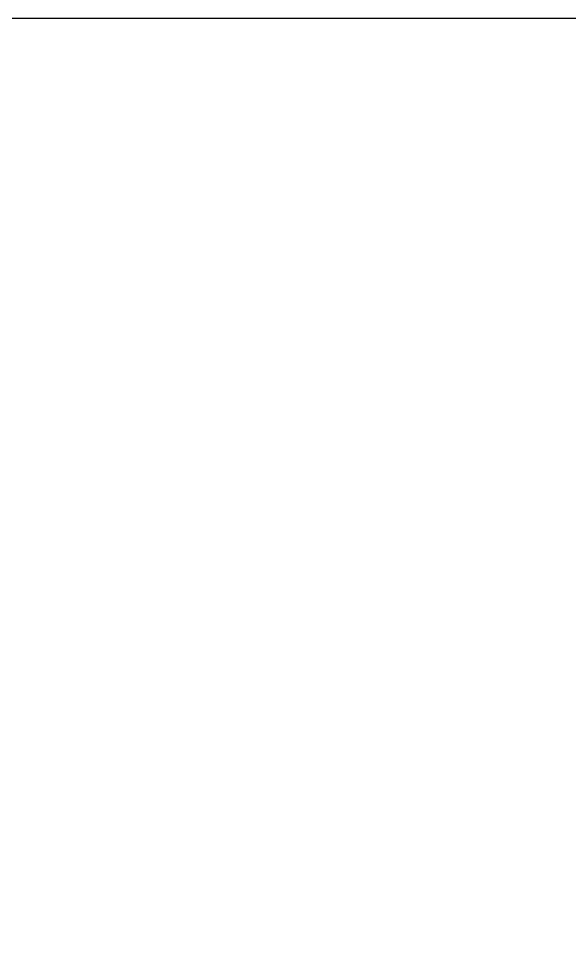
# Model space of a CAD drawing. Header units: millimetres. Extents: x -343543 to 400519, y -115663 to 104219.
# Drawn here: x -60823 to -60171, y -37777 to -36681 of the extents above; entities that cross this region are included whole.
import ezdxf

# ---------------------------------------------------------------- set-up
doc = ezdxf.new("R2010")
doc.units = ezdxf.units.MM
doc.layers.get('0').update_dxf_attribs({"color": 231, "lineweight": 0})
doc.layers.add('SME-E-COND-POW', color=131, linetype='Continuous', lineweight=18)
doc.styles.add('SM-DIMTEXT', font='SME.shx', dxfattribs={"width": 0.7})
doc.dimstyles.new('SDIM-100', dxfattribs={"dimscale": 100, "dimtxt": 2, "dimasz": 0.6, "dimexe": 0.6, "dimexo": 0.2, "dimgap": 0.5, "dimtad": 1, "dimdec": 0, "dimzin": 12, "dimtxsty": 'SM-DIMTEXT', "dimblk": 'ARCHTICK', "dimblk1": 'ARCHTICK', "dimblk2": 'ARCHTICK', "dimcen": 0.12, "dimdle": 0.6, "dimclrd": 7, "dimclre": 8, "dimadec": 0, "dimazin": 3, "dimtfac": 2, "dimtix": 1, "dimtmove": 1, "dimatfit": 3, "dimfxl": 1, "dimtzin": 0, "dimarcsym": 1})

# ---------------------------------------------------------------- blocks, each defined once
blk = doc.blocks.new('_ArchTick')
at = {"color": 0, "linetype": 'ByBlock', "const_width": 0.15}
blk.add_lwpolyline([(-0.5, -0.5), (0.5, 0.5)], dxfattribs=at)

msp = doc.modelspace()

# ---------------------------------------------------------------- leaders
at = {"layer": 'SME-E-COND-POW', "color": 3, "linetype": 'Continuous', "ltscale": 1000}
msp.add_leader([(-59336.6, -37776.9), (-60062.9, -36681.1), (-62390.5, -36681.1)], dimstyle='SDIM-100', override={"dimgap": 0.5, "dimtad": 0}, dxfattribs=at)

doc.saveas('drawing.dxf')
